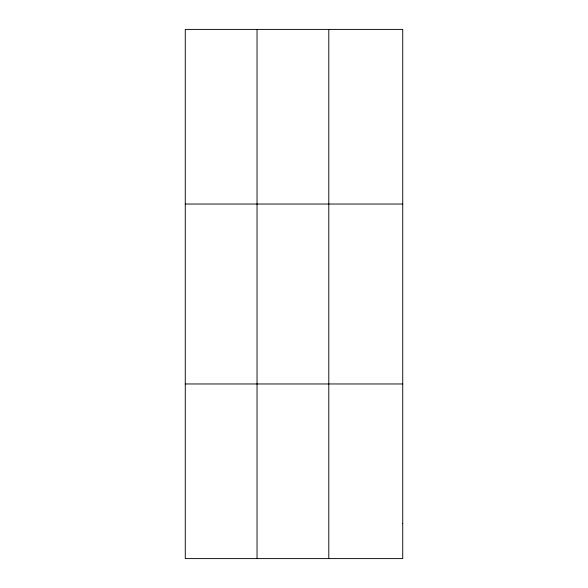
<?xml version="1.0" encoding="UTF-8"?>
<svg xmlns="http://www.w3.org/2000/svg" width="588" height="588" viewBox="0 0 588 588"><rect width="100%" height="100%" fill="white"/><g stroke="black" fill="none" stroke-linecap="round" stroke-linejoin="round"><path stroke-width="0.88" d="M257.037 29.4L257.037 558.6M328.795 29.4L328.795 558.6M185.271 204.036L402.729 204.036M185.271 383.964L402.729 383.964M402.729 523.673L402.729 558.6L185.271 558.6L185.271 29.4L402.729 29.4L402.729 523.673"/></g></svg>
